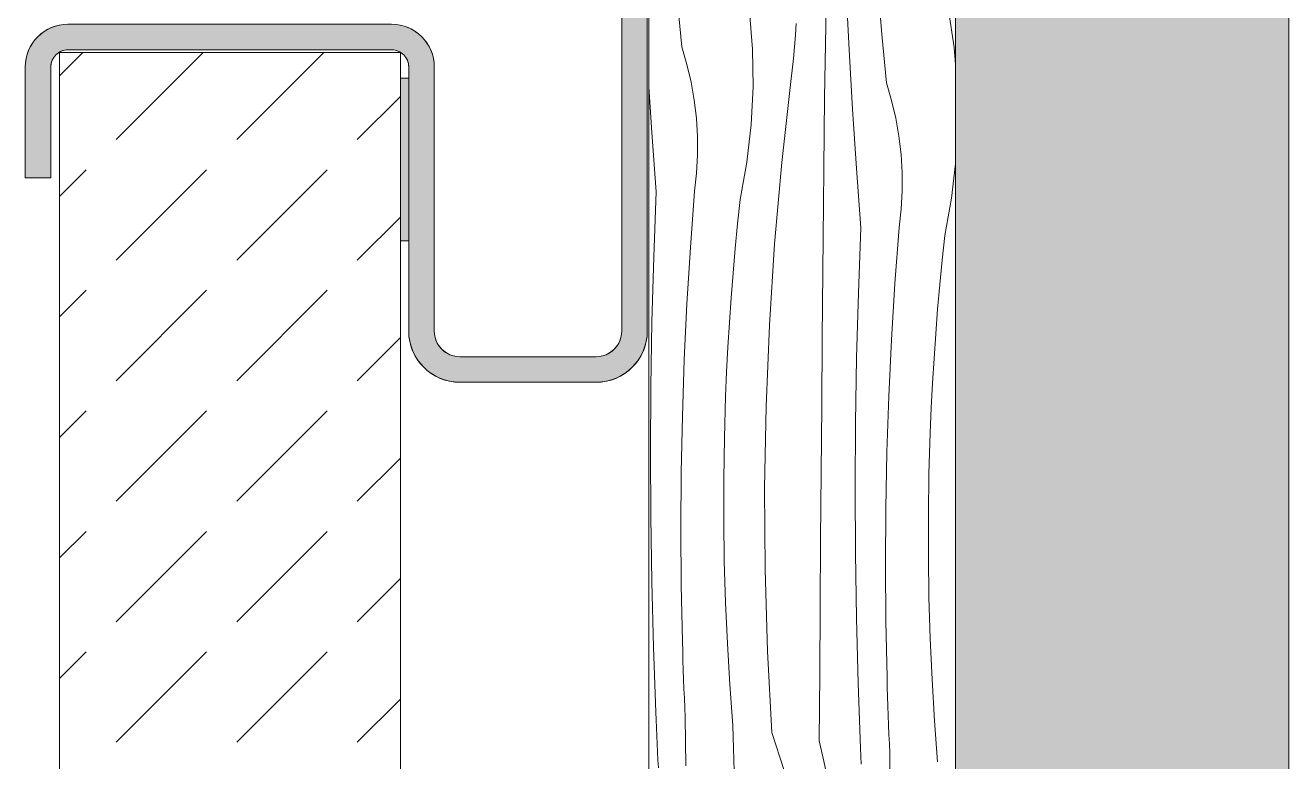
# Model space of a CAD drawing. Header units: millimetres. Extents: x -7826 to 55813, y 465 to 25965.
# Drawn here: x 20769 to 21510, y 11840 to 12272 of the extents above; entities that cross this region are included whole.
import ezdxf

# ---------------------------------------------------------------- set-up
doc = ezdxf.new("R2010")
doc.units = ezdxf.units.MM
for name, color, linetype, lineweight in [('2D Drafting - General102', 254, 'Continuous', 13), ('2D Drafting - General2', 251, 'Continuous', 15), ('2D Drafting - General81', 251, 'Continuous', 20)]:
    doc.layers.add(name, color=color, linetype=linetype, lineweight=lineweight)

# ---------------------------------------------------------------- blocks, each defined once
blk = doc.blocks.new('*X26')
at = {"layer": '2D Drafting - General81', "linetype": 'Continuous'}
for p, q in [((-77577.47, 60524.2), (-77577.09, 60545.09)), ((-77563.81, 60510.39), (-77565.54, 60545.26)), ((-77544.6, 60519.41), (-77546.97, 60547.89)), ((-77661.96, 60512.13), (-77664.67, 60540.58)), ((-77620.43, 60510.85), (-77622.21, 60532.95)), ((-77502.14, 60511.78), (-77505.36, 60533.73)), ((-77595.26, 60519.06), (-77594.81, 60525.91)), ((-77577.81, 60503.3), (-77577.47, 60524.2)), ((-77595.79, 60512.21), (-77595.26, 60519.06)), ((-77541.89, 60490.96), (-77544.6, 60519.41)), ((-77658.92, 60501.84), (-77661.96, 60512.13)), ((-77620.08, 60488.67), (-77620.43, 60510.85)), ((-77596.42, 60505.36), (-77595.79, 60512.21)), ((-77561.79, 60475.54), (-77563.81, 60510.39)), ((-77501.33, 60501.74), (-77502.14, 60511.78)), ((-77656.47, 60491.4), (-77658.92, 60501.84)), ((-77597.94, 60491.7), (-77597.13, 60498.53)), ((-77597.13, 60498.53), (-77596.42, 60505.36)), ((-77578.12, 60482.41), (-77577.81, 60503.3)), ((-77654.62, 60480.84), (-77656.47, 60491.4)), ((-77603.27, 60444.18), (-77597.94, 60491.7)), ((-77679.55, 60461.87), (-77681.33, 60488.72)), ((-77621.18, 60466.52), (-77620.08, 60488.67)), ((-77538.85, 60480.67), (-77541.89, 60490.96)), ((-77653.37, 60470.18), (-77654.62, 60480.84)), ((-77578.4, 60461.52), (-77578.12, 60482.41)), ((-77536.4, 60470.23), (-77538.85, 60480.67)), ((-77652.73, 60459.48), (-77653.37, 60470.18)), ((-77559.48, 60440.7), (-77561.79, 60475.54)), ((-77534.55, 60459.67), (-77536.4, 60470.23)), ((-77676.96, 60427.06), (-77679.55, 60461.87)), ((-77623.72, 60444.48), (-77621.18, 60466.52)), ((-77578.64, 60440.62), (-77578.4, 60461.52)), ((-77652.7, 60448.75), (-77652.73, 60459.48)), ((-77533.3, 60449.01), (-77534.55, 60459.67)), ((-77653.27, 60438.04), (-77652.7, 60448.75)), ((-77532.66, 60438.31), (-77533.3, 60449.01)), ((-77627.68, 60422.66), (-77623.72, 60444.48)), ((-77607.48, 60396.55), (-77603.27, 60444.18)), ((-77578.85, 60419.73), (-77578.64, 60440.62)), ((-77556.89, 60405.89), (-77559.48, 60440.7)), ((-77503.65, 60423.31), (-77501.33, 60443.45)), ((-77654.46, 60427.38), (-77653.27, 60438.04)), ((-77532.63, 60427.58), (-77532.66, 60438.31)), ((-77678.4, 60388.93), (-77676.96, 60427.06)), ((-77656.92, 60394.43), (-77654.46, 60427.38)), ((-77533.21, 60416.87), (-77532.63, 60427.58)), ((-77629.21, 60408.23), (-77627.68, 60422.66)), ((-77579.2, 60380.39), (-77578.85, 60419.73)), ((-77507.61, 60401.49), (-77503.65, 60423.31)), ((-77534.39, 60406.21), (-77533.21, 60416.87)), ((-77630.6, 60393.79), (-77629.21, 60408.23)), ((-77558.33, 60367.76), (-77556.89, 60405.89)), ((-77536.85, 60373.26), (-77534.39, 60406.21)), ((-77610.56, 60348.83), (-77607.48, 60396.55)), ((-77509.14, 60387.06), (-77507.61, 60401.49)), ((-77679.44, 60350.79), (-77678.4, 60388.93)), ((-77658.93, 60361.44), (-77656.92, 60394.43)), ((-77631.87, 60379.34), (-77630.6, 60393.79)), ((-77579.54, 60341.04), (-77579.2, 60380.39)), ((-77510.54, 60372.62), (-77509.14, 60387.06)), ((-77633.01, 60364.87), (-77631.87, 60379.34)), ((-77538.87, 60340.27), (-77536.85, 60373.26)), ((-77511.8, 60358.17), (-77510.54, 60372.62)), ((-77559.37, 60329.61), (-77558.33, 60367.76)), ((-77660.5, 60328.43), (-77658.93, 60361.44)), ((-77634.01, 60350.4), (-77633.01, 60364.87)), ((-77512.94, 60343.7), (-77511.8, 60358.17)), ((-77680.08, 60312.63), (-77679.44, 60350.79)), ((-77634.88, 60335.92), (-77634.01, 60350.4)), ((-77612.52, 60301.06), (-77610.56, 60348.83)), ((-77513.94, 60329.23), (-77512.94, 60343.7)), ((-77635.63, 60321.42), (-77634.88, 60335.92)), ((-77579.86, 60301.7), (-77579.54, 60341.04)), ((-77540.43, 60307.26), (-77538.87, 60340.27)), ((-77661.62, 60295.41), (-77660.5, 60328.43)), ((-77560.01, 60291.46), (-77559.37, 60329.61)), ((-77514.82, 60314.74), (-77513.94, 60329.23)), ((-77636.24, 60306.93), (-77635.63, 60321.42)), ((-77515.56, 60300.25), (-77514.82, 60314.74)), ((-77680.31, 60274.48), (-77680.08, 60312.63)), ((-77636.97, 60282.79), (-77636.24, 60306.93)), ((-77541.55, 60274.24), (-77540.43, 60307.26)), ((-77613.35, 60253.24), (-77612.52, 60301.06)), ((-77580.18, 60262.36), (-77579.86, 60301.7)), ((-77516.17, 60285.76), (-77515.56, 60300.25)), ((-77662.28, 60262.37), (-77661.62, 60295.41)), ((-77560.24, 60253.31), (-77560.01, 60291.46)), ((-77516.9, 60261.62), (-77516.17, 60285.76)), ((-77637.34, 60258.65), (-77636.97, 60282.79)), ((-77680.14, 60236.32), (-77680.31, 60274.48)), ((-77542.21, 60241.2), (-77541.55, 60274.24)), ((-77662.5, 60229.32), (-77662.28, 60262.37)), ((-77580.47, 60223.01), (-77580.18, 60262.36)), ((-77517.27, 60237.47), (-77516.9, 60261.62)), ((-77637.34, 60234.5), (-77637.34, 60258.65)), ((-77613.06, 60205.43), (-77613.35, 60253.24)), ((-77560.07, 60215.15), (-77560.24, 60253.31)), ((-77542.43, 60208.15), (-77542.21, 60241.2)), ((-77679.56, 60198.17), (-77680.14, 60236.32)), ((-77636.98, 60210.35), (-77637.34, 60234.5)), ((-77517.27, 60213.33), (-77517.27, 60237.47)), ((-77662.26, 60196.28), (-77662.5, 60229.32)), ((-77580.76, 60183.67), (-77580.47, 60223.01)), ((-77636.26, 60186.21), (-77636.98, 60210.35)), ((-77559.5, 60177), (-77560.07, 60215.15)), ((-77516.91, 60189.18), (-77517.27, 60213.33)), ((-77611.63, 60157.63), (-77613.06, 60205.43)), ((-77542.19, 60175.11), (-77542.43, 60208.15)), ((-77678.59, 60160.02), (-77679.56, 60198.17)), ((-77661.58, 60163.24), (-77662.26, 60196.28)), ((-77516.19, 60165.04), (-77516.91, 60189.18)), ((-77635.17, 60162.09), (-77636.26, 60186.21)), ((-77581.03, 60144.32), (-77580.76, 60183.67)), ((-77558.52, 60138.85), (-77559.5, 60177)), ((-77541.51, 60142.07), (-77542.19, 60175.11)), ((-77515.1, 60140.92), (-77516.19, 60165.04)), ((-77677.21, 60121.89), (-77678.59, 60160.02)), ((-77661.42, 60157.69), (-77661.58, 60163.24)), ((-77661.25, 60152.14), (-77661.42, 60157.69)), ((-77633.72, 60137.99), (-77635.17, 60162.09)), ((-77609.09, 60109.88), (-77611.63, 60157.63)), ((-77661.06, 60146.59), (-77661.25, 60152.14)), ((-77660.86, 60141.04), (-77661.06, 60146.59)), ((-77581.28, 60104.98), (-77581.03, 60144.32)), ((-77660.65, 60135.49), (-77660.86, 60141.04)), ((-77660.43, 60129.94), (-77660.65, 60135.49)), ((-77631.91, 60113.91), (-77633.72, 60137.99)), ((-77557.14, 60100.72), (-77558.52, 60138.85)), ((-77541.35, 60136.52), (-77541.51, 60142.07)), ((-77541.18, 60130.97), (-77541.35, 60136.52)), ((-77513.66, 60116.81), (-77515.1, 60140.92)), ((-77660.2, 60124.4), (-77660.43, 60129.94)), ((-77540.99, 60125.42), (-77541.18, 60130.97)), ((-77677.01, 60117.22), (-77677.21, 60121.89)), ((-77659.95, 60118.85), (-77660.2, 60124.4)), ((-77540.8, 60119.87), (-77540.99, 60125.42)), ((-77676.81, 60112.54), (-77677.01, 60117.22)), ((-77659.61, 60090.27), (-77659.95, 60118.85)), ((-77631.65, 60100.59), (-77631.91, 60113.91)), ((-77540.59, 60114.32), (-77540.8, 60119.87)), ((-77540.36, 60108.77), (-77540.59, 60114.32)), ((-77511.85, 60092.73), (-77513.66, 60116.81)), ((-77676.6, 60107.87), (-77676.81, 60112.54)), ((-77676.38, 60103.2), (-77676.6, 60107.87)), ((-77609.09, 60109.88), (-77601.86, 60087.5)), ((-77540.13, 60103.22), (-77540.36, 60108.77)), ((-77676.16, 60098.52), (-77676.38, 60103.2)), ((-77675.93, 60093.85), (-77676.16, 60098.52)), ((-77631.29, 60087.27), (-77631.65, 60100.59)), ((-77581.28, 60104.98), (-77578.57, 60093.01)), ((-77556.94, 60096.05), (-77557.14, 60100.72)), ((-77539.88, 60097.68), (-77540.13, 60103.22)), ((-77675.7, 60089.18), (-77675.93, 60093.85)), ((-77578.57, 60093.01), (-77576.06, 60081)), ((-77556.74, 60091.37), (-77556.94, 60096.05)), ((-77539.54, 60069.1), (-77539.88, 60097.68))]:
    blk.add_line(p, q, dxfattribs=at)
blk = doc.blocks.new('Wype_nienie_27')
at = {"layer": '2D Drafting - General2', "linetype": 'Continuous'}
for p, q in [((-77681.33, 67937), (-77681.33, 53283.58)), ((-77501.33, 53283.58), (-77501.33, 67937))]:
    blk.add_line(p, q, dxfattribs=at)
at = {"layer": '2D Drafting - General81', "linetype": 'Continuous'}
blk.add_blockref('*X26', (0, 0), dxfattribs=at)

msp = doc.modelspace()

# ---------------------------------------------------------------- hatches: boundary and pattern name
at = {"layer": '2D Drafting - General102', "linetype": 'Continuous'}
msp.add_hatch(color=256, dxfattribs=at).paths.add_polyline_path([(21133.62, 12347.48), (21118.62, 12347.48), (21118.62, 12328.24), (21118.62, 12092.64, -0.414214), (21103.62, 12077.64), (21023.63, 12077.64, -0.414214), (21008.63, 12092.64), (21008.63, 12247.64, 0.414214), (20983.63, 12272.64), (20793.63, 12272.64, 0.414214), (20768.63, 12247.64), (20768.63, 12182.64), (20783.63, 12182.64), (20783.63, 12247.64, -0.414214), (20793.63, 12257.64), (20983.63, 12257.64, -0.414214), (20993.63, 12247.64), (20993.63, 12092.64, 0.414214), (21023.63, 12062.64), (21103.62, 12062.64, 0.414214), (21133.62, 12092.64)], flags=0)
at = {"layer": '2D Drafting - General81', "linetype": 'Continuous'}
h = msp.add_hatch(dxfattribs=at)
h.set_pattern_fill('SOLID___DASHED', color=256, style=0, pattern_type=2)
h.set_pattern_definition([(45, (98815.82, -48252.71), (-70.71068, 70.71068), []), (45, (98780.46, -48217.35), (-70.71068, 70.71068), [75, -25])])
h.paths.add_polyline_path([(21314.49, 5030.87), (21510.03, 5030.87), (21510.03, 19684.29), (21314.49, 19684.29)], flags=0)
h = msp.add_hatch(dxfattribs=at)
h.set_pattern_fill('BETON', color=256, style=0, pattern_type=2)
h.set_pattern_definition([(45, (98815.82, -48252.71), (-70.71068, 70.71068), [75, -25]), (45, (98815.82, -48182), (-70.71068, 70.71068), [75, -25])])
h.paths.add_polyline_path([(20788.72, 12256.08), (20988.72, 12256.08), (20988.72, 6286.08), (20788.72, 6286.08)], flags=0)
msp.add_hatch(color=256, dxfattribs=at).paths.add_polyline_path([(20988.72, 12145.66), (20993.63, 12145.66), (20993.63, 12241.1), (20988.72, 12241.1)], flags=0)

# ---------------------------------------------------------------- linework, layer by layer
at = {"layer": '2D Drafting - General2', "linetype": 'Continuous'}
for p, q in [((21118.62, 12712.64), (21118.62, 12092.64)), ((21133.62, 12712.64), (21133.62, 12092.64)), ((20983.63, 12257.64), (20793.63, 12257.64)), ((20768.63, 12182.64), (20768.63, 12247.64)), ((20783.63, 12182.64), (20783.63, 12247.64)), ((20993.63, 12092.64), (20993.63, 12247.64)), ((21008.63, 12092.64), (21008.63, 12247.64)), ((20768.63, 12182.64), (20783.63, 12182.64)), ((21103.62, 12077.64), (21023.63, 12077.64)), ((21103.62, 12062.64), (21023.63, 12062.64))]:
    msp.add_line(p, q, dxfattribs=at)
at = {"layer": '2D Drafting - General2', "linetype": 'Continuous', "flags": 128}
for points in [[(21314.49, 5030.87), (21510.03, 5030.87), (21510.03, 19684.29), (21314.49, 19684.29)], [(20788.72, 12256.08), (20988.72, 12256.08), (20988.72, 6286.08), (20788.72, 6286.08)], [(20988.72, 12145.66), (20993.63, 12145.66), (20993.63, 12241.1), (20988.72, 12241.1)]]:
    msp.add_lwpolyline(points, close=True, dxfattribs=at)
msp.add_lwpolyline([(21133.62, 12347.48), (21118.62, 12347.48), (21118.62, 12328.24), (21118.62, 12092.64, -0.414214), (21103.62, 12077.64), (21023.63, 12077.64, -0.414214), (21008.63, 12092.64), (21008.63, 12247.64, 0.414214), (20983.63, 12272.64), (20793.63, 12272.64, 0.414214), (20768.63, 12247.64), (20768.63, 12182.64), (20783.63, 12182.64), (20783.63, 12247.64, -0.414214), (20793.63, 12257.64), (20983.63, 12257.64, -0.414214), (20993.63, 12247.64), (20993.63, 12092.64, 0.414214), (21023.63, 12062.64), (21103.62, 12062.64, 0.414214), (21133.62, 12092.64)], format="xyb", close=True, dxfattribs=at)
at = {"layer": '2D Drafting - General2', "linetype": 'Continuous'}
for centre, radius, start, end in [((20793.63, 12247.64), 25, 90, 180), ((20983.63, 12247.64), 25, 0, 90), ((20793.63, 12247.64), 10, 90, 180), ((20983.63, 12247.64), 10, 0, 90), ((21023.63, 12092.64), 30, 180, 270), ((21023.63, 12092.64), 15, 180, 270), ((21103.62, 12092.64), 15, 270, 0), ((21103.62, 12092.64), 30, 270, 0)]:
    msp.add_arc(centre, radius, start, end, dxfattribs=at)

# ---------------------------------------------------------------- block references
at = {"layer": '2D Drafting - General81', "linetype": 'Continuous'}
msp.add_blockref('Wype_nienie_27', (98815.82, -48252.71), dxfattribs=at)

doc.saveas('drawing.dxf')
